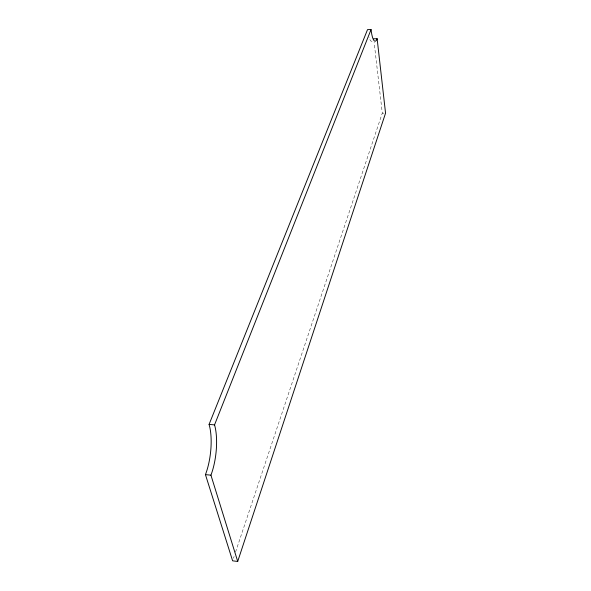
<?xml version="1.0" encoding="UTF-8"?>
<svg xmlns="http://www.w3.org/2000/svg" width="591" height="591" viewBox="0 0 591 591"><rect width="100%" height="100%" fill="white"/><g stroke="black" fill="none" stroke-linecap="round" stroke-linejoin="round"><path stroke-width="0.44" stroke-dasharray="2.96 2.22" d="M233.497 558.207L234.08 556.456M235.543 552.083L382.288 113.14L374.133 42.419M382.288 113.14L383.921 113.14M372.071 41.178A21.668 4.506 89.4 0 1 369.006 37.314"/><path stroke-width="0.89" d="M237.708 561.45L385.554 113.147L377.132 38.733A21.682 4.44 89.4 0 1 371.045 29.55L367.528 29.616L209.074 424.412A36.723 12.825 -83.3 0 1 205.446 474.625L232.618 560.829L237.708 561.45L210.935 475.171A36.775 12.662 -83.4 0 0 214.54 424.877L371.045 29.55M373.711 38.792L377.132 38.733M209.074 424.412L214.54 424.877M205.446 474.625L210.935 475.171"/></g></svg>
